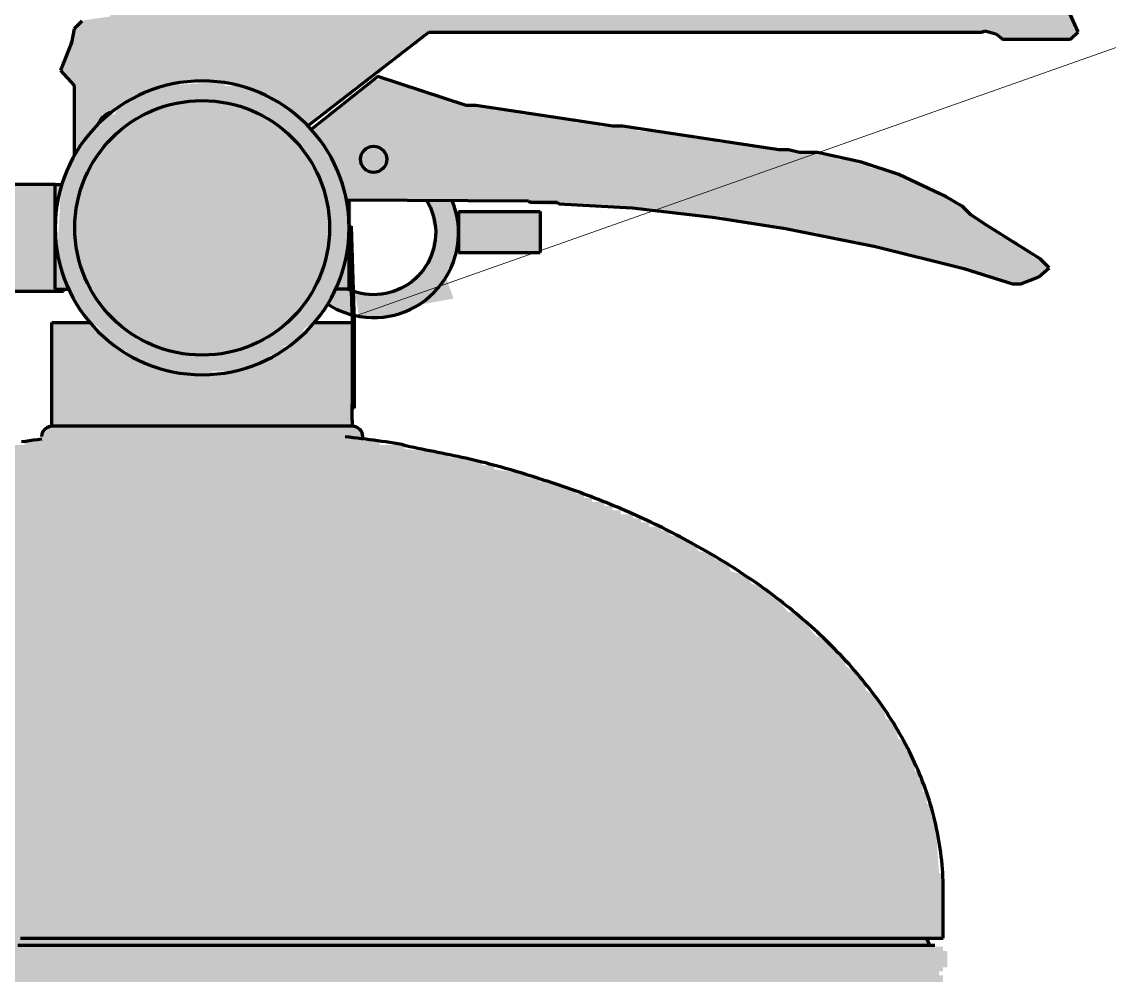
# Model space of a CAD drawing. Header units: millimetres. Extents: x 0 to 2208, y 0 to 420.
# Drawn here: x 2002.33 to 2028.97, y 325.5 to 348.87 of the extents above; entities that cross this region are included whole.
import ezdxf

# ---------------------------------------------------------------- set-up
doc = ezdxf.new("R2010")
doc.units = ezdxf.units.MM
for name, color, linetype, lineweight in [('01-VISIBLE', 7, 'CONTINUOUS', 70), ('08-FINA', 5, 'CONTINUOUS', 18), ('13-GRAFICA', 30, 'CONTINUOUS', 18)]:
    doc.layers.add(name, color=color, linetype=linetype, lineweight=lineweight)

msp = doc.modelspace()

# ---------------------------------------------------------------- hatches: boundary and pattern name
at = {"layer": '08-FINA'}
h = msp.add_hatch(color=7, dxfattribs=at)
h.dxf.hatch_style = 1
h.paths.add_polyline_path([(2010.414, 341.631), (2012.905, 342.086), (2012.638, 342.84)])
at = {"layer": '13-GRAFICA', "true_color": 0xb21820}
h = msp.add_hatch(color=7, dxfattribs=at)
h.dxf.hatch_style = 1
h.paths.add_polyline_path([(2003.598, 345.6), (2003.598, 347.4), (2003.298, 347.6), (2003.298, 347.9), (2003.398, 347.9), (2003.498, 348.4), (2003.598, 348.4), (2003.598, 348.7), (2003.698, 348.7), (2003.798, 348.9), (2004.498, 349), (2004.498, 349.1), (2004.898, 349.1), (2004.898, 349.2), (2005.398, 349.2), (2005.398, 349.3), (2005.798, 349.3), (2005.798, 349.4), (2006.198, 349.4), (2006.198, 349.5), (2006.798, 349.5), (2006.798, 349.6), (2007.098, 349.6), (2007.098, 349.7), (2007.998, 349.8), (2007.998, 349.9), (2008.398, 349.9), (2008.398, 350), (2008.798, 350), (2008.798, 350.1), (2009.298, 350.1), (2009.298, 350.2), (2009.698, 350.2), (2009.698, 350.3), (2010.198, 350.3), (2010.198, 350.4), (2010.598, 350.4), (2010.598, 350.5), (2013.198, 350.5), (2013.198, 350.4), (2014.898, 350.4), (2014.898, 350.3), (2016.598, 350.3), (2016.598, 350.2), (2018.598, 350.2), (2018.598, 350.1), (2020.698, 350.1), (2020.698, 350), (2022.298, 350), (2022.298, 349.9), (2027.298, 349.7), (2027.298, 349.6), (2027.498, 349.6), (2027.498, 349.5), (2028.098, 349), (2028.098, 348.7), (2028.198, 348.7), (2027.998, 348.4), (2026.298, 348.4), (2026.198, 348.6), (2012.198, 348.6), (2011.998, 348.3), (2011.798, 348.3), (2011.598, 348), (2011.398, 348), (2011.098, 347.6), (2010.898, 347.6), (2010.698, 347.3), (2010.498, 347.3), (2010.198, 346.9), (2009.998, 346.9), (2009.998, 346.8), (2009.898, 346.8), (2009.798, 346.6), (2009.598, 346.6), (2009.398, 346.3), (2009.298, 346.3), (2009.098, 346.6), (2008.898, 346.6), (2008.698, 346.9), (2008.498, 346.9), (2008.498, 347), (2008.298, 347), (2008.298, 347.1), (2007.998, 347.1), (2007.998, 347.2), (2007.798, 347.2), (2007.798, 347.3), (2006.198, 347.4), (2006.198, 347.3), (2005.698, 347.3), (2005.698, 347.2), (2005.498, 347.2), (2005.498, 347.1), (2005.198, 347.1), (2005.198, 347), (2004.798, 346.9), (2004.698, 346.7), (2004.298, 346.6), (2004.298, 346.4), (2003.998, 346.2), (2003.998, 346), (2003.698, 345.8), (2003.698, 345.6)])
at = {"layer": '13-GRAFICA', "true_color": 0xffffff}
h = msp.add_hatch(color=7, dxfattribs=at)
h.dxf.hatch_style = 1
h.paths.add_polyline_path([(2003.198, 343.1), (2003.298, 345), (2003.398, 345), (2003.398, 345.2), (2003.498, 345.2), (2003.698, 345.8), (2003.998, 346), (2003.998, 346.2), (2004.098, 346.2), (2004.398, 346.6), (2004.598, 346.6), (2004.798, 346.9), (2004.998, 346.9), (2004.998, 347), (2005.198, 347), (2005.198, 347.1), (2005.498, 347.1), (2005.498, 347.2), (2005.698, 347.2), (2005.698, 347.3), (2007.298, 347.4), (2007.298, 347.3), (2007.798, 347.3), (2007.798, 347.2), (2007.998, 347.2), (2007.998, 347.1), (2008.298, 347.1), (2008.298, 347), (2008.698, 346.9), (2008.698, 346.8), (2008.798, 346.8), (2008.898, 346.6), (2009.098, 346.6), (2009.098, 346.5), (2009.498, 346.2), (2009.498, 346), (2009.798, 345.8), (2009.798, 345.6), (2009.898, 345.6), (2009.898, 345.4), (2009.998, 345.4), (2009.998, 345.2), (2010.098, 345.2), (2010.098, 345), (2010.198, 345), (2010.198, 344.6), (2010.298, 344.6), (2010.298, 343.1), (2010.198, 343.1), (2010.198, 342.7), (2010.098, 342.7), (2010.098, 342.4), (2009.998, 342.4), (2009.798, 341.8), (2009.198, 341.3), (2009.198, 341.1), (2008.998, 341.1), (2008.998, 341), (2008.698, 340.9), (2008.598, 340.7), (2008.398, 340.7), (2008.398, 340.6), (2008.198, 340.6), (2008.198, 340.5), (2007.898, 340.5), (2007.898, 340.4), (2007.698, 340.4), (2007.698, 340.3), (2006.998, 340.3), (2006.998, 340.2), (2005.798, 340.3), (2005.798, 340.4), (2005.598, 340.4), (2005.598, 340.5), (2005.298, 340.5), (2005.298, 340.6), (2004.898, 340.7), (2004.898, 340.8), (2004.598, 340.9), (2004.498, 341.1), (2004.298, 341.1), (2004.298, 341.3), (2003.698, 341.8), (2003.698, 342), (2003.598, 342), (2003.598, 342.2), (2003.498, 342.2), (2003.498, 342.4), (2003.398, 342.4), (2003.398, 342.7), (2003.298, 342.7), (2003.298, 343.1)])
at = {"layer": '13-GRAFICA', "true_color": 0xb21820}
h = msp.add_hatch(color=7, dxfattribs=at)
h.dxf.hatch_style = 1
h.paths.add_polyline_path([(2010.798, 347.4), (2011.298, 347.5), (2011.298, 347.4), (2011.298, 345.6), (2011.198, 345.6), (2011.098, 345.8), (2010.798, 345.8), (2010.798, 345.7), (2010.598, 345.6), (2010.598, 347.1)])
h = msp.add_hatch(color=7, dxfattribs=at)
h.dxf.hatch_style = 1
h.paths.add_polyline_path([(2011.598, 347.4), (2011.598, 347.3), (2011.898, 347.3), (2011.898, 347.2), (2012.198, 347.2), (2012.198, 347.1), (2012.498, 347.1), (2012.498, 347), (2012.798, 347), (2012.798, 346.9), (2013.098, 346.9), (2013.098, 346.8), (2013.898, 346.8), (2013.898, 346.7), (2014.598, 346.7), (2014.598, 346.6), (2015.898, 346.5), (2015.898, 346.4), (2016.498, 346.4), (2016.498, 346.3), (2017.398, 346.3), (2017.398, 346.2), (2018.798, 346.1), (2018.798, 346), (2019.398, 346), (2019.398, 345.9), (2020.098, 345.9), (2020.098, 345.8), (2020.798, 345.8), (2020.798, 345.7), (2021.898, 345.7), (2021.898, 345.6), (2022.298, 345.6), (2022.298, 345.5), (2022.798, 345.5), (2022.798, 345.4), (2023.098, 345.4), (2023.098, 345.3), (2023.998, 345.1), (2023.998, 345), (2024.198, 345), (2024.198, 344.9), (2024.398, 344.9), (2024.398, 344.8), (2024.598, 344.8), (2024.598, 344.7), (2024.798, 344.7), (2024.798, 344.6), (2025.398, 344.4), (2025.698, 344), (2025.898, 344), (2025.898, 343.9), (2026.198, 343.8), (2026.298, 343.6), (2026.698, 343.5), (2026.798, 343.3), (2026.998, 343.3), (2027.098, 343.1), (2027.298, 343.1), (2027.498, 342.8), (2027.398, 342.8), (2027.298, 342.6), (2027.098, 342.6), (2027.098, 342.5), (2026.598, 342.4), (2026.598, 342.5), (2026.298, 342.5), (2026.298, 342.6), (2025.998, 342.6), (2025.998, 342.7), (2025.598, 342.7), (2025.598, 342.8), (2025.298, 342.8), (2025.298, 342.9), (2024.898, 342.9), (2024.898, 343), (2024.498, 343), (2024.498, 343.1), (2024.098, 343.1), (2024.098, 343.2), (2023.698, 343.2), (2023.698, 343.3), (2023.298, 343.3), (2023.298, 343.4), (2022.798, 343.4), (2022.798, 343.5), (2022.298, 343.5), (2022.298, 343.6), (2021.798, 343.6), (2021.798, 343.7), (2021.298, 343.7), (2021.298, 343.8), (2020.698, 343.8), (2020.698, 343.9), (2020.098, 343.9), (2020.098, 344), (2019.498, 344), (2019.498, 344.1), (2017.798, 344.2), (2017.798, 344.3), (2014.798, 344.4), (2014.798, 344.5), (2011.298, 344.5), (2011.298, 345.4), (2011.298, 345.6), (2011.298, 347.4)])
h = msp.add_hatch(color=7, dxfattribs=at)
h.dxf.hatch_style = 1
h.paths.add_polyline_path([(2009.898, 345.4), (2009.798, 345.8), (2009.498, 346), (2009.398, 346.3), (2009.598, 346.3), (2009.898, 346.7), (2010.098, 346.7), (2010.098, 346.8), (2010.198, 346.8), (2010.398, 347.1), (2010.598, 347.1), (2010.598, 345.6), (2010.598, 345.4), (2010.598, 344.5), (2010.298, 344.5), (2009.998, 345.4)])
at = {"layer": '13-GRAFICA', "true_color": 0x009146}
h = msp.add_hatch(color=7, dxfattribs=at)
h.dxf.hatch_style = 1
h.paths.add_polyline_path([(2005.718, 346.572), (2005.755, 346.586), (2005.964, 346.652), (2006.002, 346.662), (2006.215, 346.709), (2006.254, 346.716), (2006.471, 346.744), (2006.51, 346.748), (2006.728, 346.757), (2006.768, 346.757), (2006.986, 346.748), (2007.025, 346.744), (2007.242, 346.716), (2007.281, 346.709), (2007.494, 346.662), (2007.532, 346.652), (2007.741, 346.586), (2007.778, 346.572), (2007.98, 346.489), (2007.636, 345.657), (2007.452, 345.733), (2007.28, 345.787), (2007.105, 345.826), (2006.927, 345.849), (2006.748, 345.857), (2006.569, 345.849), (2006.391, 345.826), (2006.216, 345.787), (2006.044, 345.733), (2005.86, 345.657), (2005.516, 346.489)])
at = {"layer": '13-GRAFICA', "true_color": 0xc81e2d}
h = msp.add_hatch(color=7, dxfattribs=at)
h.dxf.hatch_style = 1
h.paths.add_polyline_path([(2004.495, 341.884), (2004.47, 341.914), (2004.337, 342.088), (2004.314, 342.12), (2004.197, 342.304), (2004.177, 342.338), (2004.076, 342.532), (2004.059, 342.568), (2003.976, 342.77), (2003.962, 342.807), (2003.896, 343.016), (2003.886, 343.054), (2003.839, 343.267), (2003.832, 343.306), (2003.804, 343.523), (2003.8, 343.562), (2003.791, 343.78), (2003.791, 343.82), (2003.8, 344.038), (2003.804, 344.077), (2003.832, 344.294), (2003.839, 344.333), (2003.886, 344.546), (2003.896, 344.584), (2003.962, 344.793), (2003.976, 344.83), (2004.059, 345.032), (2004.076, 345.068), (2004.177, 345.262), (2004.197, 345.296), (2004.314, 345.48), (2004.337, 345.512), (2004.47, 345.686), (2004.495, 345.716), (2004.643, 345.877), (2004.671, 345.905), (2004.832, 346.053), (2004.862, 346.078), (2005.036, 346.211), (2005.068, 346.234), (2005.252, 346.351), (2005.286, 346.371), (2005.48, 346.472), (2005.896, 345.674), (2005.719, 345.582), (2005.568, 345.485), (2005.426, 345.376), (2005.293, 345.255), (2005.172, 345.122), (2005.063, 344.98), (2004.966, 344.829), (2004.884, 344.669), (2004.815, 344.504), (2004.761, 344.332), (2004.722, 344.157), (2004.699, 343.979), (2004.691, 343.8), (2004.699, 343.621), (2004.722, 343.443), (2004.761, 343.268), (2004.815, 343.096), (2004.884, 342.931), (2004.966, 342.771), (2005.063, 342.62), (2005.172, 342.478), (2005.307, 342.331), (2004.643, 341.723)])
h = msp.add_hatch(color=7, dxfattribs=at)
h.dxf.hatch_style = 1
h.paths.add_polyline_path([(2008.21, 346.371), (2008.244, 346.351), (2008.428, 346.234), (2008.46, 346.211), (2008.634, 346.078), (2008.664, 346.053), (2008.825, 345.905), (2008.853, 345.877), (2009.001, 345.716), (2009.026, 345.686), (2009.159, 345.512), (2009.182, 345.48), (2009.299, 345.296), (2009.319, 345.262), (2009.42, 345.068), (2009.437, 345.032), (2009.52, 344.83), (2009.534, 344.793), (2009.6, 344.584), (2009.61, 344.546), (2009.657, 344.333), (2009.664, 344.294), (2009.692, 344.077), (2009.696, 344.038), (2009.705, 343.82), (2009.705, 343.78), (2009.696, 343.562), (2009.692, 343.523), (2009.664, 343.306), (2009.657, 343.267), (2009.61, 343.054), (2009.6, 343.016), (2009.534, 342.807), (2009.52, 342.77), (2009.437, 342.568), (2009.42, 342.532), (2009.319, 342.338), (2009.299, 342.304), (2009.182, 342.12), (2009.159, 342.088), (2009.026, 341.914), (2009.001, 341.884), (2008.853, 341.723), (2008.189, 342.331), (2008.324, 342.478), (2008.433, 342.62), (2008.53, 342.771), (2008.612, 342.931), (2008.681, 343.096), (2008.735, 343.268), (2008.774, 343.443), (2008.797, 343.621), (2008.805, 343.8), (2008.797, 343.979), (2008.774, 344.157), (2008.735, 344.332), (2008.681, 344.504), (2008.612, 344.669), (2008.53, 344.829), (2008.433, 344.98), (2008.324, 345.122), (2008.203, 345.255), (2008.07, 345.376), (2007.928, 345.485), (2007.777, 345.582), (2007.6, 345.674), (2008.016, 346.472)])
at = {"layer": '13-GRAFICA', "true_color": 0x191919}
h = msp.add_hatch(color=7, dxfattribs=at)
h.dxf.hatch_style = 1
h.paths.add_polyline_path([(2006.909, 345.727), (2006.912, 345.739), (2006.915, 345.751), (2006.92, 345.763), (2006.926, 345.774), (2006.933, 345.784), (2006.941, 345.794), (2006.95, 345.803), (2006.96, 345.811), (2006.97, 345.818), (2006.982, 345.824), (2006.993, 345.829), (2007.005, 345.832), (2007.018, 345.835), (2007.03, 345.836), (2007.043, 345.836), (2007.055, 345.835), (2007.068, 345.832), (2007.08, 345.828), (2007.092, 345.823), (2007.103, 345.818), (2007.113, 345.81), (2007.123, 345.802), (2007.132, 345.793), (2007.14, 345.784), (2007.147, 345.773), (2007.153, 345.762), (2007.157, 345.75), (2007.161, 345.738), (2007.164, 345.726), (2007.165, 345.713), (2007.165, 345.701), (2007.163, 345.688), (2006.875, 343.781), (2006.873, 343.768), (2006.869, 343.756), (2006.864, 343.745), (2006.858, 343.734), (2006.851, 343.723), (2006.843, 343.713), (2006.834, 343.704), (2006.824, 343.696), (2006.814, 343.69), (2006.803, 343.684), (2006.791, 343.679), (2006.779, 343.675), (2006.767, 343.673), (2006.754, 343.672), (2006.741, 343.672), (2006.729, 343.673), (2006.716, 343.675), (2006.704, 343.679), (2006.693, 343.684), (2006.682, 343.69), (2006.671, 343.697), (2006.661, 343.705), (2006.652, 343.714), (2006.644, 343.724), (2006.638, 343.734), (2006.632, 343.745), (2006.627, 343.757), (2006.623, 343.769), (2006.621, 343.781), (2006.62, 343.794), (2006.62, 343.807), (2006.621, 343.819)])
at = {"layer": '13-GRAFICA', "true_color": 0xd6d9de}
h = msp.add_hatch(color=7, dxfattribs=at)
h.dxf.hatch_style = 1
h.paths.add_polyline_path([(2010.698, 345.6), (2010.798, 345.8), (2011.098, 345.8), (2011.098, 345.7), (2011.298, 345.6), (2011.298, 345.4), (2011.198, 345.4), (2011.098, 345.2), (2010.798, 345.2), (2010.798, 345.3), (2010.598, 345.4), (2010.598, 345.6)])
at = {"layer": '13-GRAFICA', "true_color": 0xb21820}
h = msp.add_hatch(color=7, dxfattribs=at)
h.dxf.hatch_style = 1
h.paths.add_polyline_path([(2010.598, 344.5), (2010.598, 345.4), (2010.698, 345.4), (2010.798, 345.2), (2011.098, 345.2), (2011.098, 345.3), (2011.298, 345.4), (2011.298, 344.5)])
at = {"layer": '13-GRAFICA', "true_color": 0xcba23e}
h = msp.add_hatch(color=7, dxfattribs=at)
h.dxf.hatch_style = 1
h.paths.add_polyline_path([(2001.598, 344.9), (2003.298, 344.9), (2003.298, 344.6), (2003.198, 344.6), (2003.198, 343.1), (2003.298, 343.1), (2003.298, 342.7), (2003.398, 342.7), (2003.398, 342.4), (2003.498, 342.4), (2003.498, 342.3), (2001.598, 342.3)])
h = msp.add_hatch(color=7, dxfattribs=at)
h.dxf.hatch_style = 1
h.paths.add_polyline_path([(2010.098, 342.4), (2010.198, 343.1), (2010.298, 343.1), (2010.298, 344.5), (2010.398, 344.5), (2010.398, 342.3), (2009.998, 342.3), (2009.998, 342.4)])
at = {"layer": '13-GRAFICA', "true_color": 0xd6d9de}
h = msp.add_hatch(color=7, dxfattribs=at)
h.dxf.hatch_style = 1
h.paths.add_polyline_path([(2011.398, 342.2), (2011.398, 342.3), (2011.798, 342.4), (2011.798, 342.5), (2012.298, 342.9), (2012.398, 343.5), (2012.498, 343.5), (2012.498, 343.9), (2012.398, 343.9), (2012.298, 344.5), (2012.898, 344.5), (2012.898, 344.3), (2012.998, 344.3), (2012.998, 343.2), (2012.898, 343.2), (2012.898, 342.9), (2012.798, 342.9), (2012.698, 342.5), (2012.598, 342.5), (2012.098, 341.9), (2011.898, 341.9), (2011.898, 341.8), (2011.698, 341.8), (2011.698, 341.7), (2010.598, 341.6), (2010.498, 342.2)])
at = {"layer": '13-GRAFICA', "true_color": 0xffd200}
h = msp.add_hatch(color=7, dxfattribs=at)
h.dxf.hatch_style = 1
h.paths.add_polyline_path([(2012.998, 343.2), (2012.998, 344.2), (2014.998, 344.2), (2014.998, 343.2)])
at = {"layer": '13-GRAFICA', "true_color": 0xd6d9de}
h = msp.add_hatch(color=7, dxfattribs=at)
h.dxf.hatch_style = 1
h.paths.add_polyline_path([(2009.998, 342.3), (2010.398, 342.3), (2010.398, 341.7), (2009.798, 341.9)])
at = {"layer": '13-GRAFICA', "true_color": 0xc81e2d}
h = msp.add_hatch(color=7, dxfattribs=at)
h.dxf.hatch_style = 1
h.paths.add_polyline_path([(2010.398, 339.4), (2010.398, 342.3), (2010.498, 342.3), (2010.498, 339.4)])
at = {"layer": '13-GRAFICA', "true_color": 0xb21820}
h = msp.add_hatch(color=7, dxfattribs=at)
h.dxf.hatch_style = 1
h.paths.add_polyline_path([(2003.098, 339), (2003.098, 341.5), (2004.098, 341.5), (2004.098, 341.4), (2004.298, 341.3), (2004.298, 341.1), (2004.498, 341.1), (2004.498, 341), (2004.798, 340.9), (2004.898, 340.7), (2005.098, 340.7), (2005.098, 340.6), (2005.298, 340.6), (2005.298, 340.5), (2005.598, 340.5), (2005.598, 340.4), (2005.798, 340.4), (2005.798, 340.3), (2006.498, 340.3), (2006.498, 340.2), (2007.698, 340.3), (2007.698, 340.4), (2007.898, 340.4), (2007.898, 340.5), (2008.198, 340.5), (2008.198, 340.6), (2008.598, 340.7), (2008.698, 340.9), (2008.898, 340.9), (2008.998, 341.1), (2009.198, 341.1), (2009.198, 341.3), (2009.298, 341.3), (2009.398, 341.5), (2010.398, 341.5), (2010.398, 339)])
h = msp.add_hatch(color=7, dxfattribs=at)
h.dxf.hatch_style = 1
h.paths.add_polyline_path([(2002.798, 338.6), (2002.798, 338.8), (2002.898, 338.8), (2002.998, 339), (2010.498, 339), (2010.498, 338.9), (2010.698, 338.8), (2010.698, 338.6)])
h = msp.add_hatch(color=7, dxfattribs=at)
h.dxf.hatch_style = 1
h.paths.add_polyline_path([(1988.598, 326.4), (1988.598, 327.7), (1988.698, 327.7), (1988.798, 328.3), (1988.898, 328.3), (1988.898, 328.5), (1988.998, 328.5), (1988.998, 328.8), (1989.098, 328.8), (1989.098, 329), (1989.198, 329), (1989.198, 329.3), (1989.298, 329.3), (1989.298, 329.5), (1989.398, 329.5), (1989.398, 329.8), (1989.498, 329.8), (1989.498, 330), (1989.598, 330), (1989.698, 330.6), (1989.798, 330.6), (1989.898, 331), (1990.198, 331.2), (1990.198, 331.4), (1990.398, 331.5), (1990.398, 331.7), (1990.598, 331.8), (1990.598, 332), (1990.798, 332.1), (1990.798, 332.3), (1991.098, 332.5), (1991.098, 332.7), (1991.298, 332.8), (1991.298, 333), (1991.498, 333.1), (1991.498, 333.3), (1991.598, 333.3), (1991.998, 333.8), (1992.198, 333.8), (1992.398, 334.1), (1992.598, 334.1), (1992.798, 334.4), (1992.998, 334.4), (1992.998, 334.5), (1993.098, 334.5), (1993.198, 334.7), (1993.398, 334.7), (1993.598, 335), (1993.798, 335), (1993.898, 335.2), (1994.098, 335.2), (1994.298, 335.5), (1994.498, 335.5), (1994.698, 335.8), (1994.898, 335.8), (1994.898, 335.9), (1994.998, 335.9), (1995.098, 336.1), (1995.298, 336.1), (1995.398, 336.3), (1995.698, 336.3), (1995.698, 336.4), (1995.898, 336.4), (1995.898, 336.5), (1996.798, 336.7), (1996.798, 336.8), (1996.998, 336.8), (1996.998, 336.9), (1997.598, 337), (1997.598, 337.1), (1997.798, 337.1), (1997.798, 337.2), (1998.698, 337.4), (1998.698, 337.5), (1998.898, 337.5), (1998.898, 337.6), (1999.798, 337.8), (1999.798, 337.9), (1999.998, 337.9), (1999.998, 338), (2000.298, 338), (2000.298, 338.1), (2000.598, 338.1), (2000.598, 338.2), (2000.898, 338.2), (2000.898, 338.3), (2001.398, 338.3), (2001.398, 338.4), (2001.898, 338.4), (2001.898, 338.5), (2002.398, 338.5), (2002.398, 338.6), (2011.098, 338.6), (2011.098, 338.5), (2011.698, 338.5), (2011.698, 338.4), (2012.798, 338.3), (2012.798, 338.2), (2013.598, 338.1), (2013.598, 338), (2013.898, 338), (2013.898, 337.9), (2014.698, 337.8), (2014.698, 337.7), (2014.998, 337.7), (2014.998, 337.6), (2015.398, 337.6), (2015.398, 337.5), (2015.898, 337.4), (2015.898, 337.3), (2016.098, 337.3), (2016.098, 337.2), (2016.298, 337.2), (2016.298, 337.1), (2016.598, 337.1), (2016.598, 337), (2016.798, 337), (2016.798, 336.9), (2016.998, 336.9), (2016.998, 336.8), (2017.298, 336.8), (2017.298, 336.7), (2017.498, 336.7), (2017.498, 336.6), (2017.698, 336.6), (2017.698, 336.5), (2017.998, 336.5), (2017.998, 336.4), (2018.198, 336.4), (2018.198, 336.3), (2018.798, 336.1), (2018.898, 335.9), (2019.298, 335.8), (2019.298, 335.7), (2019.598, 335.6), (2019.698, 335.4), (2020.098, 335.3), (2020.198, 335.1), (2020.598, 335), (2021.098, 334.4), (2021.298, 334.4), (2021.798, 333.8), (2021.998, 333.8), (2021.998, 333.7), (2022.498, 333.3), (2022.498, 333.1), (2022.998, 332.7), (2022.998, 332.5), (2023.398, 332.2), (2023.498, 331.8), (2023.698, 331.7), (2023.798, 331.3), (2023.998, 331.2), (2023.998, 331), (2024.098, 331), (2024.098, 330.8), (2024.198, 330.8), (2024.198, 330.5), (2024.298, 330.5), (2024.298, 330.3), (2024.398, 330.3), (2024.398, 330), (2024.498, 330), (2024.498, 329.7), (2024.598, 329.7), (2024.598, 329.4), (2024.698, 329.4), (2024.798, 328), (2024.898, 328), (2024.898, 326.4)])
h = msp.add_hatch(color=7, dxfattribs=at)
h.dxf.hatch_style = 1
h.paths.add_polyline_path([(2024.498, 326.4), (2024.598, 326.2), (1988.898, 326.2), (1988.898, 326.3), (1988.998, 326.3), (1988.998, 326.4)])
h = msp.add_hatch(color=7, dxfattribs=at)
h.dxf.hatch_style = 1
h.paths.add_polyline_path([(2024.998, 326.1), (2024.998, 325.7), (2024.898, 325.7), (2024.898, 325.6), (1988.598, 325.6), (1988.598, 325.7), (1988.498, 325.7), (1988.598, 326.2), (2024.898, 326.2), (2024.898, 326.1)])
h = msp.add_hatch(color=7, dxfattribs=at)
h.dxf.hatch_style = 1
h.paths.add_polyline_path([(1988.698, 325.5), (1988.698, 325.6), (2024.798, 325.6), (2024.798, 325.5), (2024.898, 325.5), (2024.898, 284.2), (2024.798, 284.2), (2024.798, 306.7), (2007.098, 306.7), (2007.098, 325.2), (2006.398, 325.2), (2006.398, 306.7), (1988.698, 306.7), (1988.698, 284.2), (1988.598, 284.2), (1988.598, 325.5)])

# ---------------------------------------------------------------- linework, layer by layer
at = {"layer": '01-VISIBLE'}
for p, q in [((2028.202, 348.628), (2028, 349.07)), ((2003.616, 348.696), (2003.548, 348.358)), ((2003.802, 348.882), (2003.616, 348.696)), ((2009.339, 346.319), (2012.302, 348.612)), ((2012.302, 348.612), (2025.848, 348.612)), ((2025.848, 348.612), (2025.916, 348.646)), ((2025.916, 348.646), (2026.188, 348.578)), ((2026.188, 348.578), (2026.356, 348.442)), ((2026.356, 348.442), (2028.016, 348.442)), ((2028.016, 348.442), (2028.202, 348.628)), ((2003.548, 348.358), (2003.276, 347.68)), ((2003.276, 347.68), (2003.616, 347.308)), ((2011.05, 347.528), (2009.419, 346.234)), ((2013.216, 346.818), (2011.05, 347.528)), ((2003.616, 347.308), (2003.616, 345.595)), ((2013.454, 346.818), (2013.216, 346.818)), ((2016.806, 346.31), (2013.454, 346.818)), ((2017.044, 346.31), (2016.806, 346.31)), ((2020.87, 345.734), (2017.044, 346.31)), ((2021.108, 345.734), (2020.87, 345.734)), ((2021.378, 345.666), (2021.108, 345.734)), ((2021.818, 345.666), (2021.378, 345.666)), ((2022.902, 345.428), (2021.818, 345.666)), ((2023.816, 345.124), (2022.902, 345.428)), ((2024.968, 344.582), (2023.816, 345.124)), ((2003.148, 344.88), (2001.568, 344.88)), ((2003.148, 342.32), (2003.148, 344.88)), ((2010.282, 344.505), (2014.74, 344.48)), ((2010.348, 342.32), (2010.348, 344.505)), ((2014.74, 344.48), (2014.774, 344.446)), ((2014.774, 344.446), (2015.452, 344.446)), ((2015.452, 344.446), (2015.486, 344.412)), ((2025.374, 344.344), (2024.968, 344.582)), ((2013.028, 344.22), (2015.028, 344.22)), ((2015.486, 344.412), (2017.28, 344.31)), ((2017.28, 344.31), (2019.312, 344.074)), ((2025.578, 344.142), (2025.374, 344.344)), ((2019.312, 344.074), (2021.04, 343.802)), ((2025.984, 343.87), (2025.578, 344.142)), ((2010.354, 343.86), (2010.394, 343.861)), ((2010.434, 341.5), (2010.354, 343.86)), ((2010.394, 343.861), (2010.474, 341.501)), ((2021.04, 343.802), (2023.242, 343.362)), ((2027.272, 343.058), (2025.984, 343.87)), ((2023.242, 343.362), (2025.408, 342.82)), ((2013.028, 343.22), (2015.028, 343.22)), ((2027.238, 342.618), (2027.492, 342.838)), ((2027.492, 342.838), (2027.272, 343.058)), ((2025.408, 342.82), (2026.594, 342.448)), ((2026.798, 342.448), (2027.238, 342.618)), ((2026.594, 342.448), (2026.798, 342.448)), ((2003.348, 342.26), (2001.568, 342.26)), ((2003.068, 338.956), (2003.068, 341.5)), ((2010.428, 339.5), (2010.428, 341.5)), ((2010.434, 339.4), (2010.434, 341.5)), ((2010.474, 341.501), (2010.474, 339.4)), ((2010.423, 339.1), (2010.423, 339.5)), ((2010.474, 339.4), (2010.434, 339.4)), ((2010.428, 338.956), (2010.428, 339.1)), ((2024.898, 326.412), (2024.898, 327.612)), ((2024.57, 326.232), (2024.498, 326.412))]:
    msp.add_line(p, q, dxfattribs=at)
for points in [[(2010.781, 345.773), (2010.781, 345.773), (2010.781, 345.773), (2010.781, 345.773), (2010.781, 345.773), (2010.781, 345.773), (2010.782, 345.773)], [(2003.148, 344.88), (2003.175, 344.88), (2003.201, 344.88), (2003.228, 344.88), (2003.254, 344.88), (2003.281, 344.88), (2003.308, 344.88)], [(2012.244, 344.494), (2012.294, 344.406), (2012.338, 344.316), (2012.376, 344.222), (2012.407, 344.126), (2012.432, 344.029), (2012.451, 343.929), (2012.462, 343.829), (2012.468, 343.728), (2012.466, 343.628), (2012.458, 343.527), (2012.443, 343.427), (2012.422, 343.329), (2012.394, 343.232), (2012.36, 343.137), (2012.319, 343.045), (2012.273, 342.955), (2012.221, 342.869), (2012.163, 342.786), (2012.099, 342.708), (2012.031, 342.634), (2011.958, 342.564), (2011.88, 342.5), (2011.799, 342.44), (2011.713, 342.387), (2011.625, 342.339), (2011.533, 342.297), (2011.438, 342.261), (2011.342, 342.232), (2011.244, 342.209), (2011.144, 342.193), (2011.044, 342.183), (2010.943, 342.18), (2010.842, 342.184), (2010.742, 342.194), (2010.642, 342.211), (2010.544, 342.235), (2010.448, 342.265)], [(2013.028, 344.22), (2013.028, 344.12), (2013.028, 344.02), (2013.028, 343.92), (2013.028, 343.82), (2013.028, 343.72), (2013.028, 343.62), (2013.028, 343.52), (2013.028, 343.42), (2013.028, 343.32), (2013.028, 343.22)], [(2015.028, 344.22), (2015.028, 344.12), (2015.028, 344.02), (2015.028, 343.92), (2015.028, 343.82), (2015.028, 343.72), (2015.028, 343.62), (2015.028, 343.52), (2015.028, 343.42), (2015.028, 343.32), (2015.028, 343.22)], [(2003.148, 342.32), (2003.203, 342.32), (2003.257, 342.32), (2003.312, 342.32), (2003.366, 342.32), (2003.421, 342.32), (2003.475, 342.32)], [(2003.348, 342.26), (2003.348, 342.27), (2003.348, 342.28), (2003.348, 342.29), (2003.348, 342.3), (2003.348, 342.31), (2003.348, 342.32)], [(2010.348, 342.32), (2010.293, 342.32), (2010.239, 342.32), (2010.184, 342.32), (2010.13, 342.32), (2010.075, 342.32), (2010.021, 342.32)], [(2010.408, 342.279), (2010.391, 342.286), (2010.375, 342.292), (2010.359, 342.299), (2010.343, 342.306), (2010.327, 342.313), (2010.311, 342.32)], [(2003.068, 341.5), (2003.171, 341.5), (2003.274, 341.5), (2003.377, 341.5), (2003.48, 341.5), (2003.583, 341.5), (2003.686, 341.5), (2003.789, 341.5), (2003.892, 341.5), (2003.995, 341.5)], [(2009.501, 341.5), (2009.604, 341.5), (2009.707, 341.5), (2009.81, 341.5), (2009.913, 341.5), (2010.016, 341.5), (2010.119, 341.5), (2010.222, 341.5), (2010.325, 341.5), (2010.428, 341.5)], [(2010.423, 339.5), (2010.423, 339.5), (2010.424, 339.5), (2010.425, 339.5), (2010.426, 339.5), (2010.427, 339.5), (2010.428, 339.5)], [(2010.423, 339.1), (2010.423, 339.1), (2010.424, 339.1), (2010.425, 339.1), (2010.426, 339.1), (2010.427, 339.1), (2010.428, 339.1)], [(2003.068, 338.956), (2003.002, 338.947), (2002.94, 338.922), (2002.887, 338.881), (2002.846, 338.828), (2002.821, 338.766), (2002.812, 338.7)], [(2010.428, 338.956), (2010.327, 338.956), (2010.226, 338.956), (2010.126, 338.956), (2010.025, 338.956), (2009.924, 338.956), (2009.823, 338.956), (2009.722, 338.956), (2009.621, 338.956), (2009.521, 338.956), (2009.42, 338.956), (2009.319, 338.956), (2009.218, 338.956), (2009.117, 338.956), (2009.016, 338.956), (2008.916, 338.956), (2008.815, 338.956), (2008.714, 338.956), (2008.613, 338.956), (2008.512, 338.956), (2008.412, 338.956), (2008.311, 338.956), (2008.21, 338.956), (2008.109, 338.956), (2008.008, 338.956), (2007.907, 338.956), (2007.807, 338.956), (2007.706, 338.956), (2007.605, 338.956), (2007.504, 338.956), (2007.403, 338.956), (2007.303, 338.956), (2007.202, 338.956), (2007.101, 338.956), (2007, 338.956), (2006.899, 338.956), (2006.798, 338.956), (2006.698, 338.956), (2006.597, 338.956), (2006.496, 338.956), (2006.395, 338.956), (2006.294, 338.956), (2006.193, 338.956), (2006.093, 338.956), (2005.992, 338.956), (2005.891, 338.956), (2005.79, 338.956), (2005.689, 338.956), (2005.589, 338.956), (2005.488, 338.956), (2005.387, 338.956), (2005.286, 338.956), (2005.185, 338.956), (2005.084, 338.956), (2004.984, 338.956), (2004.883, 338.956), (2004.782, 338.956), (2004.681, 338.956), (2004.58, 338.956), (2004.48, 338.956), (2004.379, 338.956), (2004.278, 338.956), (2004.177, 338.956), (2004.076, 338.956), (2003.975, 338.956), (2003.875, 338.956), (2003.774, 338.956), (2003.673, 338.956), (2003.572, 338.956), (2003.471, 338.956), (2003.37, 338.956), (2003.27, 338.956), (2003.169, 338.956), (2003.068, 338.956)], [(2002.322, 338.583), (2002.421, 338.596), (2002.52, 338.609), (2002.619, 338.622), (2002.718, 338.635), (2002.818, 338.647)], [(2024.898, 327.612), (2024.897, 327.712), (2024.895, 327.812), (2024.892, 327.913), (2024.887, 328.013), (2024.88, 328.113), (2024.872, 328.212), (2024.863, 328.312), (2024.853, 328.412), (2024.84, 328.511), (2024.827, 328.61), (2024.812, 328.71), (2024.796, 328.808), (2024.778, 328.907), (2024.759, 329.005), (2024.739, 329.103), (2024.718, 329.201), (2024.695, 329.299), (2024.67, 329.396), (2024.645, 329.493), (2024.618, 329.589), (2024.59, 329.686), (2024.56, 329.781), (2024.53, 329.877), (2024.498, 329.972), (2024.465, 330.066), (2024.431, 330.16), (2024.395, 330.254), (2024.358, 330.347), (2024.32, 330.44), (2024.282, 330.532), (2024.241, 330.624), (2024.2, 330.715), (2024.158, 330.806), (2024.114, 330.896), (2024.07, 330.986), (2024.025, 331.075), (2023.978, 331.164), (2023.93, 331.252), (2023.882, 331.34), (2023.832, 331.427), (2023.782, 331.514), (2023.73, 331.599), (2023.678, 331.685), (2023.625, 331.77), (2023.571, 331.854), (2023.516, 331.938), (2023.46, 332.021), (2023.403, 332.103), (2023.345, 332.185), (2023.287, 332.267), (2023.228, 332.347), (2023.167, 332.428), (2023.107, 332.507), (2023.045, 332.586), (2022.983, 332.665), (2022.92, 332.742), (2022.856, 332.82), (2022.791, 332.896), (2022.726, 332.972), (2022.66, 333.048), (2022.594, 333.123), (2022.526, 333.197), (2022.459, 333.27), (2022.39, 333.344), (2022.321, 333.416), (2022.251, 333.488), (2022.181, 333.559), (2022.11, 333.63), (2022.038, 333.7), (2021.966, 333.77), (2021.894, 333.839), (2021.821, 333.907), (2021.747, 333.975), (2021.673, 334.042), (2021.598, 334.109), (2021.523, 334.175), (2021.447, 334.241), (2021.371, 334.306), (2021.294, 334.37), (2021.217, 334.434), (2021.139, 334.498), (2021.061, 334.56), (2020.983, 334.623), (2020.904, 334.684), (2020.825, 334.745), (2020.745, 334.806), (2020.665, 334.866), (2020.584, 334.926), (2020.503, 334.985), (2020.422, 335.043), (2020.34, 335.101), (2020.258, 335.158), (2020.175, 335.215), (2020.092, 335.271), (2020.009, 335.327), (2019.926, 335.382), (2019.842, 335.437), (2019.758, 335.492), (2019.673, 335.545), (2019.588, 335.599), (2019.503, 335.651), (2019.418, 335.703), (2019.332, 335.755), (2019.246, 335.806), (2019.159, 335.857), (2019.073, 335.907), (2018.986, 335.957), (2018.899, 336.006), (2018.811, 336.055), (2018.723, 336.103), (2018.635, 336.151), (2018.547, 336.199), (2018.458, 336.245), (2018.37, 336.292), (2018.281, 336.338), (2018.191, 336.383), (2018.102, 336.428), (2018.012, 336.473), (2017.922, 336.517), (2017.832, 336.56), (2017.741, 336.603), (2017.651, 336.646), (2017.56, 336.688), (2017.469, 336.73), (2017.378, 336.771), (2017.286, 336.812), (2017.195, 336.853), (2017.103, 336.893), (2017.011, 336.933), (2016.919, 336.972), (2016.826, 337.01), (2016.734, 337.049), (2016.641, 337.087), (2016.548, 337.124), (2016.455, 337.161), (2016.362, 337.197), (2016.268, 337.233), (2016.174, 337.269), (2016.081, 337.304), (2015.987, 337.339), (2015.892, 337.373), (2015.798, 337.406), (2015.704, 337.44), (2015.609, 337.473), (2015.514, 337.505), (2015.419, 337.537), (2015.324, 337.569), (2015.229, 337.601), (2015.134, 337.632), (2015.039, 337.663), (2014.943, 337.693), (2014.848, 337.723), (2014.752, 337.753), (2014.657, 337.783), (2014.561, 337.813), (2014.465, 337.842), (2014.369, 337.87), (2014.273, 337.899), (2014.177, 337.926), (2014.08, 337.954), (2013.984, 337.98), (2013.887, 338.006), (2013.79, 338.032), (2013.693, 338.057), (2013.596, 338.081), (2013.499, 338.105), (2013.401, 338.128), (2013.303, 338.15), (2013.206, 338.172), (2013.108, 338.193), (2013.01, 338.215), (2012.912, 338.235), (2012.814, 338.256), (2012.716, 338.276), (2012.618, 338.296), (2012.519, 338.316), (2012.421, 338.335), (2012.323, 338.355), (2012.225, 338.375), (2012.126, 338.395), (2012.028, 338.415), (2011.93, 338.435), (2011.832, 338.456), (2011.735, 338.48), (2011.639, 338.507), (2011.541, 338.529), (2011.442, 338.545), (2011.343, 338.56), (2011.244, 338.574), (2011.145, 338.587), (2011.045, 338.6), (2010.946, 338.613), (2010.846, 338.626), (2010.747, 338.638), (2010.648, 338.651), (2010.548, 338.663), (2010.449, 338.675), (2010.349, 338.688), (2010.25, 338.7)], [(2002.298, 326.412), (2002.398, 326.412), (2002.498, 326.412), (2002.598, 326.412), (2002.698, 326.412), (2002.798, 326.412), (2002.898, 326.412), (2002.998, 326.412), (2003.098, 326.412), (2003.198, 326.412), (2003.298, 326.412), (2003.398, 326.412), (2003.498, 326.412), (2003.598, 326.412), (2003.698, 326.412), (2003.798, 326.412), (2003.898, 326.412), (2003.998, 326.412), (2004.098, 326.412), (2004.198, 326.412), (2004.298, 326.412), (2004.398, 326.412), (2004.498, 326.412), (2004.598, 326.412), (2004.698, 326.412), (2004.798, 326.412), (2004.898, 326.412), (2004.998, 326.412), (2005.098, 326.412), (2005.198, 326.412), (2005.298, 326.412), (2005.398, 326.412), (2005.498, 326.412), (2005.598, 326.412), (2005.698, 326.412), (2005.798, 326.412), (2005.898, 326.412), (2005.998, 326.412), (2006.098, 326.412), (2006.198, 326.412), (2006.298, 326.412), (2006.398, 326.412), (2006.498, 326.412), (2006.598, 326.412), (2006.698, 326.412), (2006.798, 326.412), (2006.898, 326.412), (2006.998, 326.412), (2007.098, 326.412), (2007.198, 326.412), (2007.298, 326.412), (2007.398, 326.412), (2007.498, 326.412), (2007.598, 326.412), (2007.698, 326.412), (2007.798, 326.412), (2007.898, 326.412), (2007.998, 326.412), (2008.098, 326.412), (2008.198, 326.412), (2008.298, 326.412), (2008.398, 326.412), (2008.498, 326.412), (2008.598, 326.412), (2008.698, 326.412), (2008.798, 326.412), (2008.898, 326.412), (2008.998, 326.412), (2009.098, 326.412), (2009.198, 326.412), (2009.298, 326.412), (2009.398, 326.412), (2009.498, 326.412), (2009.598, 326.412), (2009.698, 326.412), (2009.798, 326.412), (2009.898, 326.412), (2009.998, 326.412), (2010.098, 326.412), (2010.198, 326.412), (2010.298, 326.412), (2010.398, 326.412), (2010.498, 326.412), (2010.598, 326.412), (2010.698, 326.412), (2010.798, 326.412), (2010.898, 326.412), (2010.998, 326.412), (2011.098, 326.412), (2011.198, 326.412), (2011.298, 326.412), (2011.398, 326.412), (2011.498, 326.412), (2011.598, 326.412), (2011.698, 326.412), (2011.798, 326.412), (2011.898, 326.412), (2011.998, 326.412), (2012.098, 326.412), (2012.198, 326.412), (2012.298, 326.412), (2012.398, 326.412), (2012.498, 326.412), (2012.598, 326.412), (2012.698, 326.412), (2012.798, 326.412), (2012.898, 326.412), (2012.998, 326.412), (2013.098, 326.412), (2013.198, 326.412), (2013.298, 326.412), (2013.398, 326.412), (2013.498, 326.412), (2013.598, 326.412), (2013.698, 326.412), (2013.798, 326.412), (2013.898, 326.412), (2013.998, 326.412), (2014.098, 326.412), (2014.198, 326.412), (2014.298, 326.412), (2014.398, 326.412), (2014.498, 326.412), (2014.598, 326.412), (2014.698, 326.412), (2014.798, 326.412), (2014.898, 326.412), (2014.998, 326.412), (2015.098, 326.412), (2015.198, 326.412), (2015.298, 326.412), (2015.398, 326.412), (2015.498, 326.412), (2015.598, 326.412), (2015.698, 326.412), (2015.798, 326.412), (2015.898, 326.412), (2015.998, 326.412), (2016.098, 326.412), (2016.198, 326.412), (2016.298, 326.412), (2016.398, 326.412), (2016.498, 326.412), (2016.598, 326.412), (2016.698, 326.412), (2016.798, 326.412), (2016.898, 326.412), (2016.998, 326.412), (2017.098, 326.412), (2017.198, 326.412), (2017.298, 326.412), (2017.398, 326.412), (2017.498, 326.412), (2017.598, 326.412), (2017.698, 326.412), (2017.798, 326.412), (2017.898, 326.412), (2017.998, 326.412), (2018.098, 326.412), (2018.198, 326.412), (2018.298, 326.412), (2018.398, 326.412), (2018.498, 326.412), (2018.598, 326.412), (2018.698, 326.412), (2018.798, 326.412), (2018.898, 326.412), (2018.998, 326.412), (2019.098, 326.412), (2019.198, 326.412), (2019.298, 326.412), (2019.398, 326.412), (2019.498, 326.412), (2019.598, 326.412), (2019.698, 326.412), (2019.798, 326.412), (2019.898, 326.412), (2019.998, 326.412), (2020.098, 326.412), (2020.198, 326.412), (2020.298, 326.412), (2020.398, 326.412), (2020.498, 326.412), (2020.598, 326.412), (2020.698, 326.412), (2020.798, 326.412), (2020.898, 326.412), (2020.998, 326.412), (2021.098, 326.412), (2021.198, 326.412), (2021.298, 326.412), (2021.398, 326.412), (2021.498, 326.412), (2021.598, 326.412), (2021.698, 326.412), (2021.798, 326.412), (2021.898, 326.412), (2021.998, 326.412), (2022.098, 326.412), (2022.198, 326.412), (2022.298, 326.412), (2022.398, 326.412), (2022.498, 326.412), (2022.598, 326.412), (2022.698, 326.412), (2022.798, 326.412), (2022.898, 326.412), (2022.998, 326.412), (2023.098, 326.412), (2023.198, 326.412), (2023.298, 326.412), (2023.398, 326.412), (2023.498, 326.412), (2023.598, 326.412), (2023.698, 326.412), (2023.798, 326.412), (2023.898, 326.412), (2023.998, 326.412), (2024.098, 326.412), (2024.198, 326.412), (2024.298, 326.412), (2024.398, 326.412), (2024.498, 326.412), (2024.598, 326.412), (2024.698, 326.412), (2024.798, 326.412), (2024.898, 326.412)], [(2024.698, 326.232), (2024.598, 326.232), (2024.497, 326.232), (2024.397, 326.232), (2024.297, 326.232), (2024.197, 326.232), (2024.096, 326.232), (2023.996, 326.232), (2023.896, 326.232), (2023.796, 326.232), (2023.695, 326.232), (2023.595, 326.232), (2023.495, 326.232), (2023.394, 326.232), (2023.294, 326.232), (2023.194, 326.232), (2023.094, 326.232), (2022.993, 326.232), (2022.893, 326.232), (2022.793, 326.232), (2022.692, 326.232), (2022.592, 326.232), (2022.492, 326.232), (2022.392, 326.232), (2022.291, 326.232), (2022.191, 326.232), (2022.091, 326.232), (2021.99, 326.232), (2021.89, 326.232), (2021.79, 326.232), (2021.69, 326.232), (2021.589, 326.232), (2021.489, 326.232), (2021.389, 326.232), (2021.289, 326.232), (2021.188, 326.232), (2021.088, 326.232), (2020.988, 326.232), (2020.887, 326.232), (2020.787, 326.232), (2020.687, 326.232), (2020.587, 326.232), (2020.486, 326.232), (2020.386, 326.232), (2020.286, 326.232), (2020.185, 326.232), (2020.085, 326.232), (2019.985, 326.232), (2019.885, 326.232), (2019.784, 326.232), (2019.684, 326.232), (2019.584, 326.232), (2019.483, 326.232), (2019.383, 326.232), (2019.283, 326.232), (2019.183, 326.232), (2019.082, 326.232), (2018.982, 326.232), (2018.882, 326.232), (2018.782, 326.232), (2018.681, 326.232), (2018.581, 326.232), (2018.481, 326.232), (2018.38, 326.232), (2018.28, 326.232), (2018.18, 326.232), (2018.08, 326.232), (2017.979, 326.232), (2017.879, 326.232), (2017.779, 326.232), (2017.678, 326.232), (2017.578, 326.232), (2017.478, 326.232), (2017.378, 326.232), (2017.277, 326.232), (2017.177, 326.232), (2017.077, 326.232), (2016.976, 326.232), (2016.876, 326.232), (2016.776, 326.232), (2016.676, 326.232), (2016.575, 326.232), (2016.475, 326.232), (2016.375, 326.232), (2016.275, 326.232), (2016.174, 326.232), (2016.074, 326.232), (2015.974, 326.232), (2015.873, 326.232), (2015.773, 326.232), (2015.673, 326.232), (2015.573, 326.232), (2015.472, 326.232), (2015.372, 326.232), (2015.272, 326.232), (2015.171, 326.232), (2015.071, 326.232), (2014.971, 326.232), (2014.871, 326.232), (2014.77, 326.232), (2014.67, 326.232), (2014.57, 326.232), (2014.47, 326.232), (2014.369, 326.232), (2014.269, 326.232), (2014.169, 326.232), (2014.068, 326.232), (2013.968, 326.232), (2013.868, 326.232), (2013.768, 326.232), (2013.667, 326.232), (2013.567, 326.232), (2013.467, 326.232), (2013.366, 326.232), (2013.266, 326.232), (2013.166, 326.232), (2013.066, 326.232), (2012.965, 326.232), (2012.865, 326.232), (2012.765, 326.232), (2012.664, 326.232), (2012.564, 326.232), (2012.464, 326.232), (2012.364, 326.232), (2012.263, 326.232), (2012.163, 326.232), (2012.063, 326.232), (2011.963, 326.232), (2011.862, 326.232), (2011.762, 326.232), (2011.662, 326.232), (2011.561, 326.232), (2011.461, 326.232), (2011.361, 326.232), (2011.261, 326.232), (2011.16, 326.232), (2011.06, 326.232), (2010.96, 326.232), (2010.859, 326.232), (2010.759, 326.232), (2010.659, 326.232), (2010.559, 326.232), (2010.458, 326.232), (2010.358, 326.232), (2010.258, 326.232), (2010.157, 326.232), (2010.057, 326.232), (2009.957, 326.232), (2009.857, 326.232), (2009.756, 326.232), (2009.656, 326.232), (2009.556, 326.232), (2009.456, 326.232), (2009.355, 326.232), (2009.255, 326.232), (2009.155, 326.232), (2009.054, 326.232), (2008.954, 326.232), (2008.854, 326.232), (2008.754, 326.232), (2008.653, 326.232), (2008.553, 326.232), (2008.453, 326.232), (2008.352, 326.232), (2008.252, 326.232), (2008.152, 326.232), (2008.052, 326.232), (2007.951, 326.232), (2007.851, 326.232), (2007.751, 326.232), (2007.651, 326.232), (2007.55, 326.232), (2007.45, 326.232), (2007.35, 326.232), (2007.249, 326.232), (2007.149, 326.232), (2007.049, 326.232), (2006.949, 326.232), (2006.848, 326.232), (2006.748, 326.232), (2006.648, 326.232), (2006.547, 326.232), (2006.447, 326.232), (2006.347, 326.232), (2006.247, 326.232), (2006.146, 326.232), (2006.046, 326.232), (2005.946, 326.232), (2005.845, 326.232), (2005.745, 326.232), (2005.645, 326.232), (2005.545, 326.232), (2005.444, 326.232), (2005.344, 326.232), (2005.244, 326.232), (2005.144, 326.232), (2005.043, 326.232), (2004.943, 326.232), (2004.843, 326.232), (2004.742, 326.232), (2004.642, 326.232), (2004.542, 326.232), (2004.442, 326.232), (2004.341, 326.232), (2004.241, 326.232), (2004.141, 326.232), (2004.04, 326.232), (2003.94, 326.232), (2003.84, 326.232), (2003.74, 326.232), (2003.639, 326.232), (2003.539, 326.232), (2003.439, 326.232), (2003.339, 326.232), (2003.238, 326.232), (2003.138, 326.232), (2003.038, 326.232), (2002.937, 326.232), (2002.837, 326.232), (2002.737, 326.232), (2002.637, 326.232), (2002.536, 326.232), (2002.436, 326.232), (2002.336, 326.232), (2002.235, 326.232)], [(2024.698, 326.232), (2024.677, 326.232), (2024.655, 326.232), (2024.634, 326.232), (2024.613, 326.232), (2024.591, 326.232), (2024.57, 326.232)]]:
    msp.add_lwpolyline(points, dxfattribs=at)
for centre, radius in [((2006.748, 343.82), 3.12), ((2010.948, 345.5), 0.32)]:
    msp.add_circle(centre, radius, dxfattribs=at)
for centre, radius, start, end in [((2006.748, 343.82), 3.6, 90, -90), ((2006.748, 343.82), 3.6, -90, 90), ((2004.602, 346.258), 0.4, 101.3815, 161.3289), ((2010.948, 343.7), 2.08, -103.3409, 22.3378), ((2010.948, 343.7), 2.08, -122.7069, -104.4863), ((2010.428, 338.7), 0.256, 0, 90), ((2010.428, 338.7), 0.256, -11.9791, 0)]:
    msp.add_arc(centre, radius, start, end, dxfattribs=at)
at = {"layer": '08-FINA'}
msp.add_line((2010.414, 341.631), (2030.898, 348.861), dxfattribs=at)

doc.saveas('drawing.dxf')
